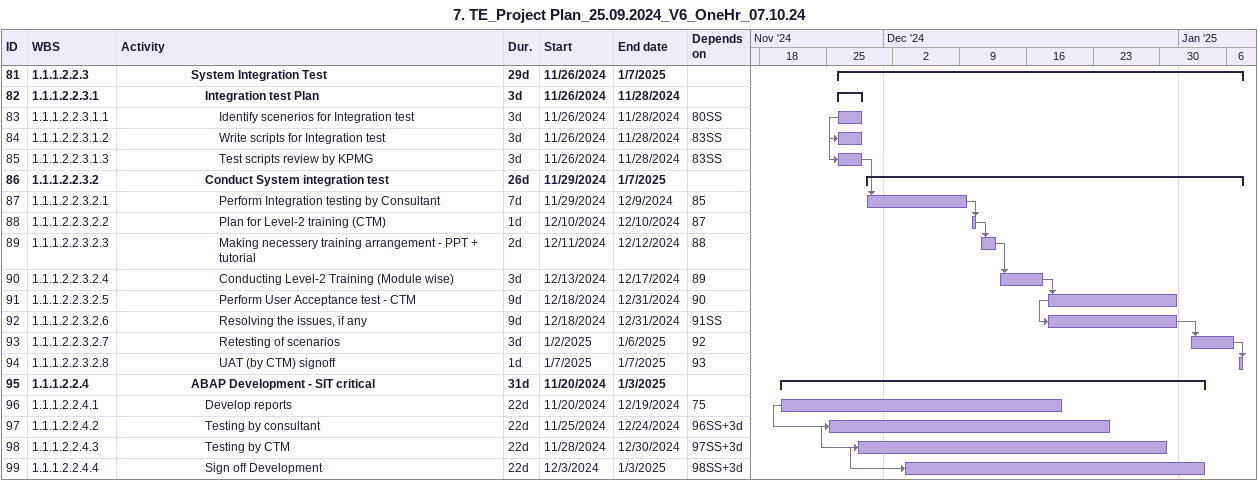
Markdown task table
7. TE_Project Plan_25.09.2024_V6_OneHr_07.10.24

| ID | WBS | Task | Duration | Start | Finish | Predecessors |
|---|---|---|---|---|---|---|
| 81 | 1.1.1.2.2.3 | **System Integration Test** | 29d | 2024-11-26 | 2025-01-07 |  |
| 82 | 1.1.1.2.2.3.1 | **Integration test Plan** | 3d | 2024-11-26 | 2024-11-28 |  |
| 83 | 1.1.1.2.2.3.1.1 | Identify scenerios for Integration test | 3d | 2024-11-26 | 2024-11-28 | 80SS |
| 84 | 1.1.1.2.2.3.1.2 | Write scripts for Integration test | 3d | 2024-11-26 | 2024-11-28 | 83SS |
| 85 | 1.1.1.2.2.3.1.3 | Test scripts review by KPMG | 3d | 2024-11-26 | 2024-11-28 | 83SS |
| 86 | 1.1.1.2.2.3.2 | **Conduct System integration test** | 26d | 2024-11-29 | 2025-01-07 |  |
| 87 | 1.1.1.2.2.3.2.1 | Perform Integration testing by Consultant | 7d | 2024-11-29 | 2024-12-09 | 85 |
| 88 | 1.1.1.2.2.3.2.2 | Plan for Level-2 training (CTM) | 1d | 2024-12-10 | 2024-12-10 | 87 |
| 89 | 1.1.1.2.2.3.2.3 | Making necessery training arrangement - PPT + tutorial | 2d | 2024-12-11 | 2024-12-12 | 88 |
| 90 | 1.1.1.2.2.3.2.4 | Conducting Level-2 Training (Module wise) | 3d | 2024-12-13 | 2024-12-17 | 89 |
| 91 | 1.1.1.2.2.3.2.5 | Perform User Acceptance test - CTM | 9d | 2024-12-18 | 2024-12-31 | 90 |
| 92 | 1.1.1.2.2.3.2.6 | Resolving the issues, if any | 9d | 2024-12-18 | 2024-12-31 | 91SS |
| 93 | 1.1.1.2.2.3.2.7 | Retesting of scenarios | 3d | 2025-01-02 | 2025-01-06 | 92 |
| 94 | 1.1.1.2.2.3.2.8 | UAT (by CTM) signoff | 1d | 2025-01-07 | 2025-01-07 | 93 |
| 95 | 1.1.1.2.2.4 | **ABAP Development - SIT critical** | 31d | 2024-11-20 | 2025-01-03 |  |
| 96 | 1.1.1.2.2.4.1 | Develop reports | 22d | 2024-11-20 | 2024-12-19 | 75 |
| 97 | 1.1.1.2.2.4.2 | Testing by consultant | 22d | 2024-11-25 | 2024-12-24 | 96SS+3d |
| 98 | 1.1.1.2.2.4.3 | Testing by CTM | 22d | 2024-11-28 | 2024-12-30 | 97SS+3d |
| 99 | 1.1.1.2.2.4.4 | Sign off Development | 22d | 2024-12-03 | 2025-01-03 | 98SS+3d |
